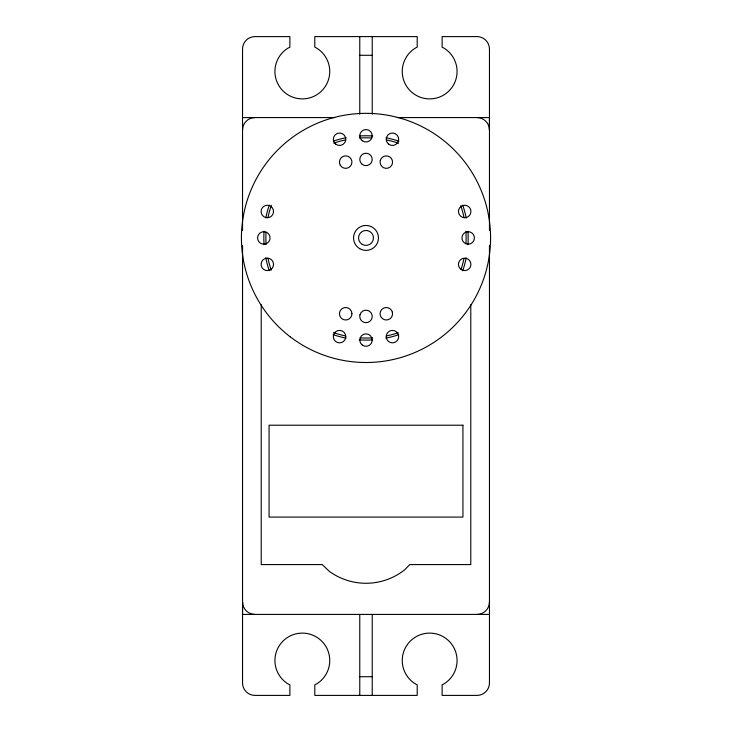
<?xml version="1.0" encoding="UTF-8"?>
<svg xmlns="http://www.w3.org/2000/svg" width="732" height="732" viewBox="0 0 732 732"><rect width="100%" height="100%" fill="white"/><g stroke="black" fill="none" stroke-linecap="round" stroke-linejoin="round"><path stroke-width="1.1" d="M359.769 55.284L372.231 55.284M242.539 117.578L334.716 117.578M397.284 117.578L489.461 117.578L489.461 130.04A12.462 12.462 0 0 0 477.008 117.578M254.992 614.413L242.539 614.423L242.548 601.96A12.444 12.444 0 0 0 254.992 614.413L489.461 614.423M359.769 676.716L372.231 676.716M489.461 230.589L489.461 49.062A12.462 12.462 0 0 0 477.008 36.6L442.119 36.6L442.119 47.269L443.748 47.973A27.404 27.404 0 0 1 450.372 89.441A27.404 27.404 0 0 1 408.383 88.755A27.404 27.404 0 0 1 416.343 47.525L417.203 47.187L417.203 36.6L314.797 36.6L314.797 47.141L315.291 47.324A27.404 27.404 0 0 1 323.873 88.435A27.404 27.404 0 0 1 281.902 89.752A27.404 27.404 0 0 1 287.896 48.193L289.881 47.296L289.881 36.6L254.992 36.6A12.462 12.462 0 0 0 242.539 49.062L242.539 230.589M489.461 245.449L489.461 682.938A12.462 12.462 0 0 1 477.008 695.4L442.119 695.4L442.119 684.768L443.363 684.255A27.404 27.404 0 0 0 450.656 642.897A27.404 27.404 0 0 0 408.666 642.897A27.404 27.404 0 0 0 415.959 684.255L417.203 684.768L417.203 695.4L314.797 695.4L314.797 684.768L316.041 684.255A27.404 27.404 0 0 0 323.334 642.897A27.404 27.404 0 0 0 281.344 642.897A27.404 27.404 0 0 0 288.637 684.255L289.881 684.768L289.881 695.4L254.992 695.4A12.462 12.462 0 0 1 242.539 682.938L242.539 245.449M470.777 304.668L470.777 564.582L409.755 564.582L404.924 569.615A62.293 62.293 0 0 1 329.098 571.17L322.245 564.582L261.223 564.582L261.223 304.668M372.231 36.6L372.231 114.183M372.231 614.423L372.231 695.4M359.769 36.6L359.769 114.183M359.769 614.423L359.769 695.4M489.461 601.96A12.462 12.462 0 0 1 477.008 614.423M242.539 130.04A12.462 12.462 0 0 1 254.992 117.578M466.174 257.975A102.16 102.16 0 0 1 462.716 270.822M398.73 334.698A102.16 102.16 0 0 1 385.865 338.138M372.57 339.877A102.16 102.16 0 0 1 359.256 339.868M345.952 338.102A102.16 102.16 0 0 1 333.106 334.643M269.23 270.657A102.16 102.16 0 0 1 265.789 257.792M264.051 244.497A102.16 102.16 0 0 1 264.06 231.184M265.826 217.889A102.16 102.16 0 0 1 269.285 205.033M333.27 141.157A102.16 102.16 0 0 1 346.135 137.717M359.43 135.978A102.16 102.16 0 0 1 372.744 135.987M386.048 137.753A102.16 102.16 0 0 1 398.894 141.212M462.77 205.198A102.16 102.16 0 0 1 466.211 218.063M467.949 231.358A102.16 102.16 0 0 1 467.94 244.671M463.978 258.497A100.119 100.119 0 0 1 461.023 269.449M398.254 332.703A100.119 100.119 0 0 1 386.222 335.979M372.625 337.827A100.119 100.119 0 0 1 360.153 337.873M345.431 335.906A100.119 100.119 0 0 1 333.399 332.584M271.224 270.181A100.119 100.119 0 0 1 267.949 258.149M266.1 244.552A100.119 100.119 0 0 1 266.055 232.081M268.022 217.358A100.119 100.119 0 0 1 271.343 205.326M333.746 143.152A100.119 100.119 0 0 1 345.779 139.876M359.375 138.028A100.119 100.119 0 0 1 371.847 137.982M386.569 139.949A100.119 100.119 0 0 1 398.601 143.271M460.776 205.674A100.119 100.119 0 0 1 464.051 217.706M465.9 231.303A100.119 100.119 0 0 1 465.945 243.774M345.788 336.61L345.577 338.221A6.231 6.231 0 0 1 337.946 342.622A6.231 6.231 0 0 1 333.545 334.991L334.167 333.49A6.231 6.231 0 0 1 345.788 336.61M351.918 313.744L351.699 315.355A6.231 6.231 0 0 1 344.077 319.756A6.231 6.231 0 0 1 339.666 312.125L340.288 310.624A6.231 6.231 0 0 1 351.918 313.744M359.979 314.806L359.769 316.416A6.231 6.231 0 0 0 366 322.647A6.231 6.231 0 0 0 372.231 316.416L372.021 314.806A6.231 6.231 0 0 0 359.979 314.806M380.301 160.5L380.082 162.111A6.231 6.231 0 0 0 391.712 165.231L392.334 163.73A6.231 6.231 0 0 0 387.923 156.099A6.231 6.231 0 0 0 380.301 160.5M270.437 269.76L268.937 270.382A6.231 6.231 0 0 1 261.306 265.981A6.231 6.231 0 0 1 265.707 258.35L267.317 258.14A6.231 6.231 0 0 1 270.437 269.76M463.063 205.472L461.563 206.095A6.231 6.231 0 0 0 464.683 217.715L466.293 217.505A6.231 6.231 0 0 0 470.694 209.874A6.231 6.231 0 0 0 463.063 205.472M265.451 243.948L263.84 244.159A6.231 6.231 0 0 1 257.609 237.927A6.231 6.231 0 0 1 263.84 231.696L265.451 231.907A6.231 6.231 0 0 1 265.451 243.948M468.16 231.696L466.549 231.907A6.231 6.231 0 0 0 466.549 243.948L468.16 244.159A6.231 6.231 0 0 0 474.391 237.927A6.231 6.231 0 0 0 468.16 231.696M462.935 425.21L269.065 425.21L269.065 517.085L462.935 517.085L462.935 425.21M267.317 217.715L265.707 217.505A6.231 6.231 0 0 1 261.306 209.874A6.231 6.231 0 0 1 268.937 205.472L270.437 206.095A6.231 6.231 0 0 1 267.317 217.715M466.293 258.35L464.683 258.14A6.231 6.231 0 0 0 461.563 269.76L463.063 270.382A6.231 6.231 0 0 0 470.694 265.981A6.231 6.231 0 0 0 466.293 258.35M340.288 165.231L339.666 163.73A6.231 6.231 0 0 1 344.077 156.099A6.231 6.231 0 0 1 351.699 160.5L351.918 162.111A6.231 6.231 0 0 1 340.288 165.231M392.334 312.125L391.712 310.624A6.231 6.231 0 0 0 380.082 313.744L380.301 315.355A6.231 6.231 0 0 0 387.923 319.756A6.231 6.231 0 0 0 392.334 312.125M398.455 334.991L397.833 333.49A6.231 6.231 0 0 0 386.212 336.61L386.423 338.221A6.231 6.231 0 0 0 394.054 342.622A6.231 6.231 0 0 0 398.455 334.991M359.769 248.715A12.462 12.462 0 0 0 378.462 237.927A12.462 12.462 0 0 0 359.769 227.14A12.462 12.462 0 0 0 359.769 248.715M362.212 140.709A6.231 6.231 0 0 0 372.176 136.582A6.231 6.231 0 0 0 363.612 130.012A6.231 6.231 0 0 0 362.212 140.709M362.212 164.38A6.231 6.231 0 0 0 372.176 160.253A6.231 6.231 0 0 0 363.612 153.683A6.231 6.231 0 0 0 362.212 164.38M388.646 144.186A6.231 6.231 0 0 0 398.62 140.059A6.231 6.231 0 0 0 390.055 133.489A6.231 6.231 0 0 0 388.646 144.186M290.156 336.766A124.586 124.586 0 0 0 489.516 254.187A124.586 124.586 0 0 0 318.319 122.83A124.586 124.586 0 0 0 290.156 336.766M362.212 345.028A6.231 6.231 0 0 0 372.176 340.902A6.231 6.231 0 0 0 363.612 334.332A6.231 6.231 0 0 0 362.212 345.028M335.768 144.186A6.231 6.231 0 0 0 345.733 140.059A6.231 6.231 0 0 0 337.178 133.489A6.231 6.231 0 0 0 335.768 144.186M362.267 244.406A7.476 7.476 0 0 0 373.476 237.927A7.476 7.476 0 0 0 362.267 231.458A7.476 7.476 0 0 0 362.267 244.406"/></g></svg>
